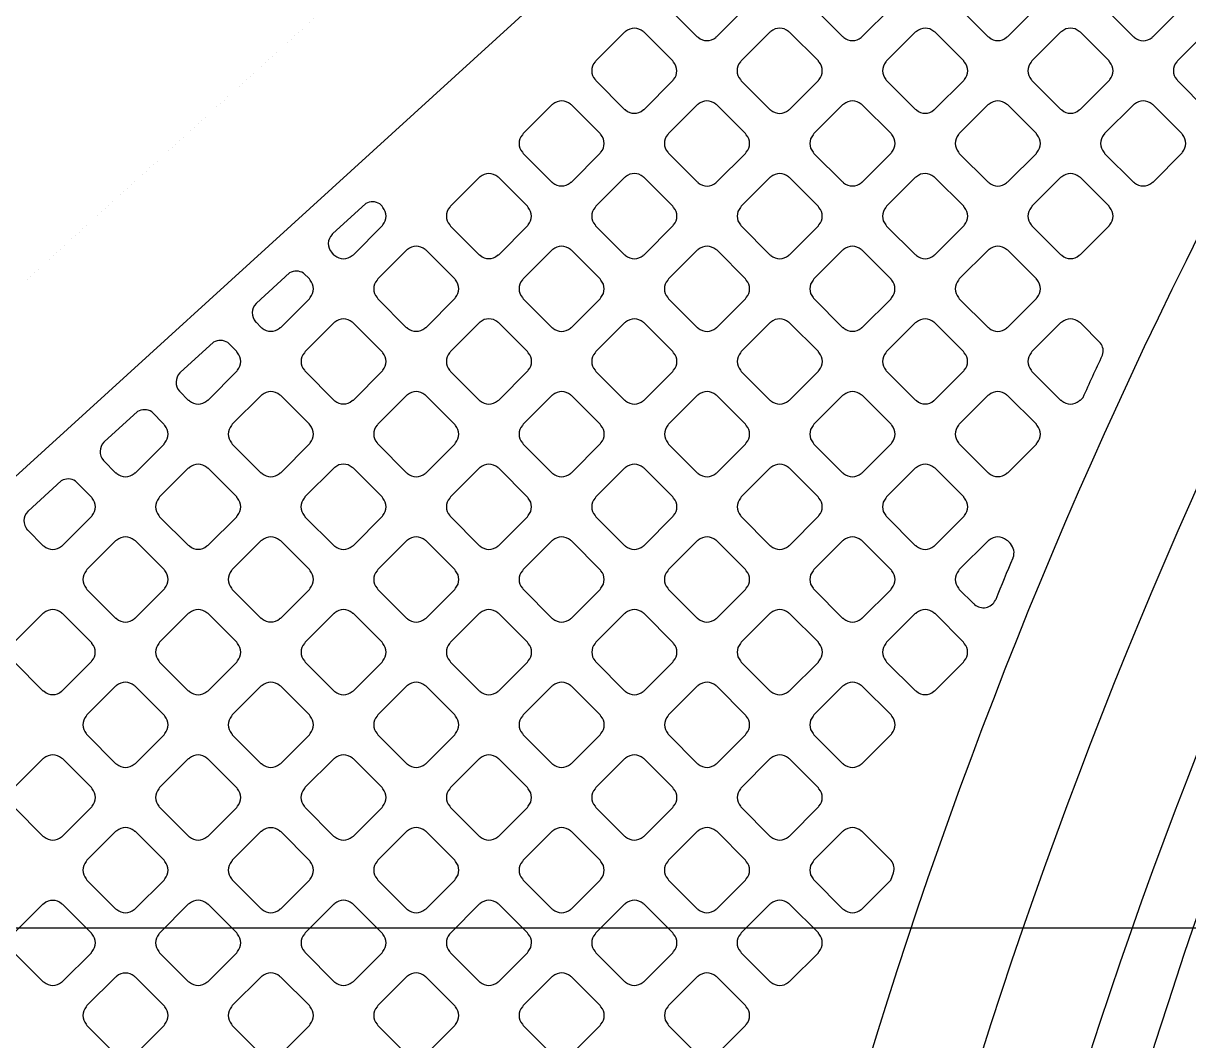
# Model space of a CAD drawing. Header units: millimetres. Extents: x 3440 to 3572, y 2 to 96.
# Drawn here: x 3490.232 to 3491.959, y 56.132 to 57.641 of the extents above; entities that cross this region are included whole.
import ezdxf

# ---------------------------------------------------------------- set-up
doc = ezdxf.new("R2010")
doc.units = ezdxf.units.MM
doc.header["$LTSCALE"] = 23.1
for name, color, linetype in [('gbr-dxf', 7, 'CONTINUOUS'), ('gbr-outline-dxf', 2, 'CONTINUOUS'), ('備註', 1, 'CONTINUOUS')]:
    doc.layers.add(name, color=color, linetype=linetype)

msp = doc.modelspace()

# ---------------------------------------------------------------- linework, layer by layer
at = {"layer": 'gbr-dxf', "linetype": 'Continuous'}
for points in [[(3495.7341, 60.9255), (3493.8938, 59.0852, 0.086252), (3492.3471, 56.8404, -0.006435), (3492.3465, 56.8391, 0.093188), (3491.7692, 54.5296), (3491.7692, 50.4741, 0.122728), (3491.7722, 50.465, -0.168265), (3491.7913, 50.41), (3491.7913, 50.1433, -0.009235), (3491.7912, 50.1403), (3491.7912, 49.8765), (3491.6134, 49.8765), (3491.6134, 50.4099), (3491.6135, 50.4099), (3491.6135, 50.41, -0.068537), (3491.6168, 50.434), (3491.6168, 54.5272, -0.026123), (3491.6168, 54.535, -0.09338), (3492.2086, 56.904, -0.00618), (3492.2092, 56.9052, -0.086219), (3493.785, 59.192), (3493.7859, 59.1928), (3495.6264, 61.0333)], [(3488.406, 53.0575), (3488.406, 53.2468, -0.022988), (3488.406, 53.249), (3488.406, 53.677, -0.03889), (3488.406, 53.6808), (3488.406, 54.1089, -0.022988), (3488.406, 54.1111), (3488.406, 54.539, -0.03889), (3488.406, 54.5429), (3488.406, 54.5635, -0.031973), (3488.406, 54.5667), (3488.406, 55.1847, -0.020901), (3488.4059, 55.1867, -0.11449), (3488.4364, 55.3172, -0.011623), (3488.4368, 55.318, -0.092507), (3488.5023, 55.4048), (3488.5026, 55.4051), (3489.2631, 56.0978), (3489.2634, 56.098), (3494.1762, 60.5723)], [(3494.7202, 60.2352), (3493.7319, 59.2469), (3493.7315, 59.2465, 0.198813), (3491.4285, 53.6891, -0.009943), (3491.4285, 53.6863), (3491.4285, 50.4611, -0.034985), (3491.4286, 50.4608, 0.107213), (3491.4306, 50.4526, -0.065073), (3491.4308, 50.452, -0.123869), (3491.4414, 50.41), (3491.4415, 50.41), (3491.4415, 49.8766), (3491.2637, 49.8766), (3491.2637, 50.1402, -0.009209), (3491.2636, 50.1432), (3491.2636, 50.4099, -0.135021), (3491.2761, 50.4554), (3491.2761, 53.6835, -0.009965), (3491.2761, 53.6863, -0.198905), (3493.6237, 59.3543), (3493.6241, 59.3546), (3494.6124, 60.3429)], [(3494.2543, 60.1648), (3493.8236, 59.734), (3493.8232, 59.7337), (3493.5341, 59.4445), (3493.4973, 59.4077), (3493.4973, 59.4077), (3493.4229, 59.3333), (3493.4229, 59.3333), (3493.4229, 59.3333, 0.198909), (3491.1489, 53.8438, -0.020503), (3491.1488, 53.8419), (3491.1488, 53.8144)]]:
    msp.add_lwpolyline(points, format="xyb", dxfattribs=at)
for points in [[(3491.187, 57.6652, -0.103884), (3491.188, 57.6634), (3491.2303, 57.6211, -0.107954), (3491.2322, 57.6201, 0.378952), (3491.2581, 57.62, -0.09601), (3491.2598, 57.621), (3491.3024, 57.6636, -0.096328), (3491.3034, 57.6653, 0.37947), (3491.3033, 57.6912, -0.100902), (3491.3023, 57.693), (3491.2599, 57.7354, -0.096627), (3491.2582, 57.7364, 0.379731), (3491.2323, 57.7364, -0.096625), (3491.2306, 57.7354), (3491.188, 57.6928, -0.096111), (3491.187, 57.6912, 0.379308)], [(3491.4025, 57.6912, 0.379201), (3491.4025, 57.6653, -0.095956), (3491.4035, 57.6636), (3491.4461, 57.621, -0.100151), (3491.4478, 57.62, 0.379451), (3491.4738, 57.62, -0.096259), (3491.4754, 57.621), (3491.5181, 57.6637, -0.096539), (3491.519, 57.6653, 0.379019), (3491.519, 57.6912, -0.092029), (3491.5181, 57.6928), (3491.4755, 57.7355, -0.103923), (3491.4737, 57.7365, 0.378939), (3491.4477, 57.7365, -0.096259), (3491.4461, 57.7355), (3491.4035, 57.6929, -0.096539)], [(3491.6181, 57.6653, -0.095506), (3491.6191, 57.6636), (3491.6616, 57.6211, -0.09904), (3491.6633, 57.6201, 0.379299), (3491.6893, 57.6201, -0.096608), (3491.6909, 57.6211), (3491.7334, 57.6636, -0.096332), (3491.7344, 57.6652, 0.3795), (3491.7344, 57.6912, -0.10824), (3491.7334, 57.6931), (3491.691, 57.7354, -0.104173), (3491.6892, 57.7364, 0.379249), (3491.6633, 57.7364, -0.096458), (3491.6616, 57.7354), (3491.6191, 57.6929, -0.09693), (3491.6181, 57.6912, 0.37938)], [(3491.8336, 57.6913, 0.379465), (3491.8336, 57.6653, -0.096625), (3491.8346, 57.6637), (3491.8774, 57.6209, -0.083651), (3491.8788, 57.62, 0.37981), (3491.9048, 57.62, -0.096458), (3491.9064, 57.621), (3491.9491, 57.6636, -0.096627), (3491.95, 57.6653, 0.379859), (3491.95, 57.6913, -0.092636), (3491.9491, 57.6928), (3491.9063, 57.7356, -0.088207), (3491.9048, 57.7365, 0.379297), (3491.8789, 57.7365, -0.096261), (3491.8773, 57.7356), (3491.8346, 57.6929, -0.096423)], [(3491.0793, 57.5575, -0.096259), (3491.0803, 57.5559), (3491.123, 57.5132, -0.083081), (3491.1244, 57.5123, 0.378731), (3491.1504, 57.5123, -0.09601), (3491.152, 57.5132), (3491.1946, 57.5558, -0.096328), (3491.1956, 57.5575, 0.37947), (3491.1955, 57.5834, -0.092636), (3491.1946, 57.585), (3491.1519, 57.6277, -0.088207), (3491.1504, 57.6286, 0.379731), (3491.1245, 57.6286, -0.096625), (3491.1228, 57.6276), (3491.0803, 57.5851, -0.096111), (3491.0793, 57.5835, 0.379451)], [(3491.2947, 57.5835, 0.379201), (3491.2947, 57.5575, -0.107999), (3491.2958, 57.5556), (3491.3383, 57.5131, -0.096111), (3491.3399, 57.5122, 0.379451), (3491.3659, 57.5122, -0.096259), (3491.3675, 57.5131), (3491.4102, 57.5558, -0.096539), (3491.4112, 57.5575, 0.379249), (3491.4112, 57.5834, -0.096458), (3491.4102, 57.5851), (3491.3675, 57.6278, -0.092623), (3491.3659, 57.6287, 0.3795), (3491.34, 57.6287, -0.096259), (3491.3383, 57.6278), (3491.2957, 57.5851, -0.096539)], [(3491.5103, 57.5575, -0.099864), (3491.5113, 57.5558), (3491.5538, 57.5133, -0.104246), (3491.5556, 57.5123, 0.37874), (3491.5815, 57.5123, -0.096031), (3491.5831, 57.5133), (3491.6257, 57.5559, -0.095895), (3491.6267, 57.5575, 0.378458), (3491.6267, 57.5834, -0.104141), (3491.6257, 57.5852), (3491.5832, 57.6277, -0.099933), (3491.5815, 57.6287, 0.379298), (3491.5555, 57.6286, -0.096458), (3491.5539, 57.6277), (3491.5113, 57.5851, -0.096627), (3491.5104, 57.5835, 0.379308)], [(3491.7258, 57.5575, -0.095487), (3491.7268, 57.5559), (3491.7694, 57.5133, -0.09904), (3491.7711, 57.5123, 0.379249), (3491.797, 57.5123, -0.096625), (3491.7987, 57.5133), (3491.8412, 57.5558, -0.096111), (3491.8422, 57.5574, 0.379859), (3491.8422, 57.5834, -0.108195), (3491.8411, 57.5853), (3491.7988, 57.6276, -0.104691), (3491.797, 57.6287, 0.379297), (3491.7711, 57.6287, -0.096261), (3491.7694, 57.6277), (3491.7268, 57.5851, -0.096712), (3491.7258, 57.5834, 0.378391)], [(3491.9414, 57.5575, -0.09601), (3491.9424, 57.5559), (3491.9863, 57.512, 0.442873), (3492.0155, 57.5173, -0.002269), (3492.0486, 57.5788, 0.218116), (3492.0463, 57.5957), (3492.0141, 57.6278, -0.088435), (3492.0126, 57.6287, 0.37947), (3491.9867, 57.6287, -0.096458), (3491.985, 57.6277), (3491.9424, 57.5851, -0.096423), (3491.9414, 57.5835, 0.379308)], [(3490.9715, 57.4756, 0.379201), (3490.9715, 57.4497, -0.099964), (3490.9725, 57.448), (3491.0151, 57.4054, -0.087638), (3491.0166, 57.4045, 0.379451), (3491.0425, 57.4045, -0.096117), (3491.0442, 57.4054), (3491.0869, 57.4481, -0.096206), (3491.0879, 57.4498, 0.379249), (3491.0878, 57.4757, -0.104293), (3491.0868, 57.4775), (3491.0445, 57.5199, -0.100824), (3491.0427, 57.5209, 0.3795), (3491.0168, 57.5209, -0.096614), (3491.0151, 57.5199), (3490.9725, 57.4773, -0.096539)], [(3491.187, 57.4498, -0.091954), (3491.188, 57.4482), (3491.2307, 57.4055, -0.096332), (3491.2323, 57.4045, 0.37981), (3491.2583, 57.4045, -0.096475), (3491.2599, 57.4055), (3491.3024, 57.448, -0.096627), (3491.3033, 57.4496, 0.379859), (3491.3033, 57.4756, -0.096815), (3491.3024, 57.4772), (3491.2597, 57.5199, -0.092959), (3491.2581, 57.5209, 0.379731), (3491.2321, 57.5209, -0.096625), (3491.2305, 57.5199), (3491.188, 57.4774, -0.096111), (3491.187, 57.4758, 0.379682)], [(3491.4025, 57.4497, -0.099864), (3491.4035, 57.448), (3491.4459, 57.4055, -0.104246), (3491.4477, 57.4045, 0.378892), (3491.4737, 57.4045, -0.095383), (3491.4753, 57.4054), (3491.518, 57.4482, -0.095585), (3491.519, 57.4498, 0.378964), (3491.519, 57.4757, -0.087715), (3491.5181, 57.4772), (3491.4754, 57.5199, -0.100294), (3491.4737, 57.5209, 0.37947), (3491.4478, 57.5208, -0.096458), (3491.4461, 57.5199), (3491.4035, 57.4773, -0.096627), (3491.4025, 57.4756, 0.379308)], [(3491.6181, 57.4757, 0.379465), (3491.6181, 57.4498, -0.10047), (3491.6191, 57.448), (3491.6616, 57.4056, -0.104264), (3491.6633, 57.4045, 0.37981), (3491.6893, 57.4045, -0.096625), (3491.691, 57.4055), (3491.7334, 57.448, -0.096857), (3491.7344, 57.4497, 0.379489), (3491.7344, 57.4756, -0.104256), (3491.7334, 57.4774), (3491.6909, 57.5199, -0.100073), (3491.6892, 57.5209, 0.378645), (3491.6633, 57.5209, -0.096355), (3491.6616, 57.5199), (3491.6191, 57.4774, -0.096423)], [(3491.8336, 57.4497, -0.099755), (3491.8346, 57.448), (3491.8772, 57.4054, -0.086961), (3491.8787, 57.4045, 0.378719), (3491.9046, 57.4045, -0.095883), (3491.9063, 57.4054), (3491.949, 57.4481, -0.096227), (3491.9499, 57.4498, 0.379605), (3491.9499, 57.4757, -0.104293), (3491.9489, 57.4775), (3491.9065, 57.5199, -0.100824), (3491.9048, 57.5209, 0.379731), (3491.8788, 57.5209, -0.096625), (3491.8772, 57.5199), (3491.8346, 57.4773, -0.096857), (3491.8336, 57.4757, 0.379409)], [(3490.8638, 57.342, -0.103884), (3490.8648, 57.3402), (3490.9073, 57.2977, -0.091737), (3490.9089, 57.2968, 0.378952), (3490.9348, 57.2968, -0.09601), (3490.9365, 57.2977), (3490.9791, 57.3403, -0.096227), (3490.98, 57.342, 0.37947), (3490.98, 57.3679, -0.100399), (3490.979, 57.3696), (3490.9366, 57.4121, -0.096627), (3490.9349, 57.4131, 0.379731), (3490.9089, 57.4131, -0.096625), (3490.9073, 57.4121), (3490.8648, 57.3696, -0.096111), (3490.8638, 57.368, 0.379308)], [(3491.0792, 57.342, -0.095506), (3491.0801, 57.3404), (3491.1228, 57.2977, -0.100054), (3491.1245, 57.2967, 0.379422), (3491.1505, 57.2967, -0.096458), (3491.1521, 57.2977), (3491.1947, 57.3403, -0.096627), (3491.1956, 57.3419, 0.379859), (3491.1956, 57.3679, -0.108361), (3491.1946, 57.3698), (3491.1522, 57.4121, -0.104691), (3491.1504, 57.4132, 0.379357), (3491.1245, 57.4132, -0.095968), (3491.1228, 57.4122), (3491.0802, 57.3696, -0.096328), (3491.0792, 57.3679, 0.378952)], [(3491.2948, 57.3419, -0.083163), (3491.2957, 57.3405), (3491.3385, 57.2977, -0.087645), (3491.34, 57.2967, 0.378731), (3491.3659, 57.2967, -0.09601), (3491.3676, 57.2977), (3491.4102, 57.3403, -0.096227), (3491.4111, 57.3419, 0.37947), (3491.4111, 57.3679, -0.08851), (3491.4102, 57.3694), (3491.3674, 57.4122, -0.083681), (3491.366, 57.4131, 0.379731), (3491.34, 57.4131, -0.096458), (3491.3384, 57.4121), (3491.2958, 57.3695, -0.096627), (3491.2948, 57.3679, 0.379451)], [(3491.5102, 57.342, -0.103884), (3491.5113, 57.3402), (3491.5537, 57.2978, -0.107954), (3491.5555, 57.2967, 0.378952), (3491.5815, 57.2967, -0.09601), (3491.5831, 57.2977), (3491.6257, 57.3403, -0.096328), (3491.6267, 57.3419, 0.37947), (3491.6267, 57.3679, -0.100902), (3491.6257, 57.3696), (3491.5831, 57.4122, -0.096857), (3491.5815, 57.4131, 0.379297), (3491.5555, 57.4132, -0.096217), (3491.5539, 57.4122), (3491.5112, 57.3695, -0.096423), (3491.5103, 57.3679, 0.379011)], [(3491.7259, 57.342, -0.099971), (3491.7269, 57.3403), (3491.7693, 57.2979, -0.104173), (3491.7711, 57.2968, 0.379351), (3491.797, 57.2968, -0.096749), (3491.7987, 57.2978), (3491.8411, 57.3403, -0.096227), (3491.8421, 57.3419, 0.378734), (3491.8421, 57.3679, -0.104211), (3491.8411, 57.3697), (3491.7987, 57.4121, -0.100215), (3491.797, 57.4131, 0.379298), (3491.771, 57.4131, -0.096625), (3491.7694, 57.4121), (3491.7269, 57.3696, -0.096111), (3491.7259, 57.3679, 0.379308)], [(3490.6888, 57.3008, -0.064939), (3490.6896, 57.2998), (3490.6917, 57.2976, -0.096128), (3490.6934, 57.2966, 0.379552), (3490.7193, 57.2967, -0.096625), (3490.721, 57.2976), (3490.7637, 57.3403, -0.096111), (3490.7646, 57.3419, 0.379588), (3490.7646, 57.3679, -0.096831), (3490.7637, 57.3696), (3490.7602, 57.373, 0.273896), (3490.7393, 57.3735), (3490.69, 57.3286, -0.046864), (3490.6895, 57.3279, 0.392807)], [(3490.756, 57.2342, -0.107999), (3490.7571, 57.2323), (3490.7994, 57.1899, -0.096111), (3490.8011, 57.189, 0.37981), (3490.827, 57.189, -0.096458), (3490.8287, 57.1899), (3490.8713, 57.2326, -0.096627), (3490.8723, 57.2342, 0.379859), (3490.8723, 57.2602, -0.096723), (3490.8713, 57.2619), (3490.8288, 57.3044, -0.092564), (3490.8272, 57.3054, 0.379731), (3490.8012, 57.3054, -0.096625), (3490.7996, 57.3044), (3490.757, 57.2618, -0.096111), (3490.756, 57.2601, 0.379682)], [(3490.9715, 57.2343, -0.103917), (3490.9726, 57.2325), (3491.0151, 57.1899, -0.092126), (3491.0167, 57.189, 0.37981), (3491.0427, 57.189, -0.096458), (3491.0443, 57.1899), (3491.0869, 57.2325, -0.096627), (3491.0878, 57.2341, 0.379859), (3491.0878, 57.2601, -0.100714), (3491.0868, 57.2618), (3491.0443, 57.3044, -0.09693), (3491.0426, 57.3054, 0.379731), (3491.0166, 57.3054, -0.096625), (3491.015, 57.3044), (3490.9725, 57.2619, -0.096111), (3490.9715, 57.2603, 0.379682)], [(3491.187, 57.2341, -0.096119), (3491.188, 57.2325), (3491.2305, 57.19, -0.100115), (3491.2322, 57.189, 0.379243), (3491.2582, 57.189, -0.095506), (3491.2598, 57.1899), (3491.3024, 57.2325, -0.096227), (3491.3034, 57.2342, 0.379605), (3491.3034, 57.2601, -0.108361), (3491.3023, 57.262), (3491.26, 57.3043, -0.10442), (3491.2582, 57.3054, 0.379731), (3491.2323, 57.3054, -0.096458), (3491.2306, 57.3044), (3491.188, 57.2618, -0.096627), (3491.187, 57.2601, 0.379682)], [(3491.4025, 57.2601, 0.378798), (3491.4025, 57.2342, -0.087622), (3491.4035, 57.2327), (3491.4462, 57.19, -0.092126), (3491.4478, 57.189, 0.379173), (3491.4737, 57.189, -0.095968), (3491.4754, 57.19), (3491.518, 57.2325, -0.096328), (3491.5189, 57.2342, 0.37947), (3491.5189, 57.2601, -0.084073), (3491.518, 57.2615), (3491.4753, 57.3043, -0.096627), (3491.4736, 57.3053, 0.379297), (3491.4477, 57.3053, -0.096261), (3491.4461, 57.3043), (3491.4035, 57.2618, -0.096301)], [(3491.618, 57.2601, 0.379201), (3491.6181, 57.2341, -0.103917), (3491.6191, 57.2324), (3491.6614, 57.1901, -0.108029), (3491.6632, 57.189, 0.379243), (3491.6892, 57.189, -0.096031), (3491.6908, 57.19), (3491.7334, 57.2326, -0.096328), (3491.7344, 57.2342, 0.378964), (3491.7344, 57.2602, -0.099971), (3491.7334, 57.2619), (3491.6909, 57.3044, -0.096527), (3491.6892, 57.3054, 0.379112), (3491.6633, 57.3054, -0.096259), (3491.6617, 57.3044), (3491.619, 57.2617, -0.096539)], [(3490.5761, 57.1982, -0.04706), (3490.5767, 57.1975), (3490.5843, 57.1898, -0.083134), (3490.5857, 57.189, 0.379904), (3490.6116, 57.189, -0.096625), (3490.6133, 57.1899), (3490.6558, 57.2325, -0.096111), (3490.6568, 57.2341, 0.379859), (3490.6568, 57.2601, -0.09253), (3490.6559, 57.2617), (3490.6472, 57.2703, 0.271677), (3490.6264, 57.2707), (3490.5772, 57.2259, -0.046043), (3490.5767, 57.2252, 0.391669)], [(3490.6483, 57.1265, -0.096265), (3490.6493, 57.1249), (3490.692, 57.0821, -0.083168), (3490.6934, 57.0812, 0.379201), (3490.7193, 57.0813, -0.096625), (3490.721, 57.0822), (3490.7635, 57.1248, -0.096111), (3490.7645, 57.1264, 0.3795), (3490.7645, 57.1524, -0.092029), (3490.7636, 57.1539), (3490.7208, 57.1967, -0.087865), (3490.7194, 57.1976, 0.379249), (3490.6934, 57.1976, -0.096625), (3490.6918, 57.1966), (3490.6493, 57.1541, -0.096111), (3490.6483, 57.1524, 0.379451)], [(3490.8637, 57.1265, -0.108153), (3490.8648, 57.1246), (3490.9072, 57.0821, -0.096111), (3490.9089, 57.0811, 0.379308), (3490.9348, 57.0811, -0.09601), (3490.9365, 57.0821), (3490.9792, 57.1248, -0.096328), (3490.9802, 57.1264, 0.37924), (3490.9802, 57.1524, -0.096614), (3490.9792, 57.154), (3490.9365, 57.1968, -0.092413), (3490.9349, 57.1977, 0.379249), (3490.9089, 57.1977, -0.096458), (3490.9073, 57.1967), (3490.8647, 57.1541, -0.096627), (3490.8637, 57.1524, 0.379682)], [(3491.0793, 57.1265, -0.103926), (3491.0804, 57.1247), (3491.1229, 57.0822, -0.092072), (3491.1245, 57.0812, 0.379243), (3491.1504, 57.0812, -0.095383), (3491.152, 57.0821), (3491.1946, 57.1247, -0.095916), (3491.1956, 57.1264, 0.379605), (3491.1956, 57.1523, -0.100399), (3491.1946, 57.1541), (3491.1521, 57.1966, -0.096857), (3491.1504, 57.1976, 0.379731), (3491.1245, 57.1976, -0.096458), (3491.1228, 57.1966), (3491.0803, 57.1541, -0.096627), (3491.0793, 57.1524, 0.379682)], [(3491.2948, 57.1265, -0.099643), (3491.2958, 57.1247), (3491.3385, 57.082, -0.087864), (3491.3399, 57.0811, 0.379422), (3491.3659, 57.0811, -0.095956), (3491.3675, 57.0821), (3491.4102, 57.1248, -0.096111), (3491.4112, 57.1264, 0.379859), (3491.4112, 57.1524, -0.104293), (3491.4102, 57.1542), (3491.3677, 57.1966, -0.100824), (3491.366, 57.1976, 0.379357), (3491.34, 57.1977, -0.096117), (3491.3384, 57.1967), (3491.2957, 57.154, -0.096227), (3491.2948, 57.1524, 0.378952)], [(3491.5103, 57.1265, -0.092061), (3491.5113, 57.1249), (3491.5539, 57.0823, -0.096227), (3491.5556, 57.0813, 0.378892), (3491.5815, 57.0813, -0.095883), (3491.5831, 57.0823), (3491.6256, 57.1248, -0.096227), (3491.6266, 57.1264, 0.378964), (3491.6266, 57.1523, -0.095968), (3491.6256, 57.154), (3491.583, 57.1966, -0.092624), (3491.5814, 57.1975, 0.37947), (3491.5555, 57.1975, -0.096625), (3491.5538, 57.1966), (3491.5113, 57.1541, -0.096111), (3491.5104, 57.1524, 0.379308)], [(3491.7257, 57.1524, 0.379465), (3491.7257, 57.1264, -0.099964), (3491.7267, 57.1247), (3491.7692, 57.0822, -0.104264), (3491.771, 57.0812, 0.37981), (3491.797, 57.0812, -0.096625), (3491.7986, 57.0822), (3491.8026, 57.0861, -0.002244), (3491.8315, 57.1488, 0.237575), (3491.8286, 57.1667), (3491.7987, 57.1966, -0.10077), (3491.7969, 57.1976, 0.378945), (3491.771, 57.1977, -0.096217), (3491.7694, 57.1967), (3491.7267, 57.154, -0.096328)], [(3490.4632, 57.0954, -0.04639), (3490.4638, 57.0947), (3490.4762, 57.0822, -0.099951), (3490.4779, 57.0812, 0.379595), (3490.5039, 57.0812, -0.096458), (3490.5055, 57.0822), (3490.5481, 57.1248, -0.096857), (3490.5491, 57.1264, 0.379728), (3490.5491, 57.1524, -0.108477), (3490.548, 57.1542), (3490.535, 57.1673, 0.280345), (3490.5137, 57.168), (3490.4644, 57.1232, -0.046885), (3490.4639, 57.1225, 0.392839)], [(3490.5405, 57.0186, -0.096625), (3490.5414, 57.017), (3490.5839, 56.9745, -0.10046), (3490.5856, 56.9735, 0.37981), (3490.6116, 56.9735, -0.096625), (3490.6132, 56.9745), (3490.6558, 57.0171, -0.096111), (3490.6568, 57.0187, 0.379859), (3490.6568, 57.0447, -0.108195), (3490.6557, 57.0465), (3490.6135, 57.0888, -0.10442), (3490.6117, 57.0898, 0.379731), (3490.5857, 57.0898, -0.096458), (3490.5841, 57.0889), (3490.5414, 57.0462, -0.096627), (3490.5405, 57.0446, 0.379682)], [(3490.756, 57.0188, -0.095956), (3490.757, 57.0171), (3490.7998, 56.9743, -0.083134), (3490.8012, 56.9734, 0.37981), (3490.8272, 56.9734, -0.096625), (3490.8288, 56.9744), (3490.8713, 57.017, -0.096111), (3490.8723, 57.0186, 0.379859), (3490.8723, 57.0446, -0.09253), (3490.8714, 57.0461), (3490.8286, 57.0889, -0.088207), (3490.8271, 57.0899, 0.379731), (3490.8011, 57.0899, -0.096625), (3490.7995, 57.0889), (3490.757, 57.0464, -0.096111), (3490.756, 57.0447, 0.379682)], [(3490.9715, 57.0187, -0.108042), (3490.9726, 57.0168), (3491.015, 56.9744, -0.096332), (3491.0166, 56.9734, 0.379308), (3491.0426, 56.9734, -0.095862), (3491.0442, 56.9743), (3491.0869, 57.0171, -0.095916), (3491.0879, 57.0187, 0.37924), (3491.0879, 57.0446, -0.096614), (3491.0869, 57.0463), (3491.0443, 57.0889, -0.092413), (3491.0427, 57.0899, 0.379249), (3491.0168, 57.0899, -0.096458), (3491.0151, 57.0889), (3490.9725, 57.0463, -0.096627), (3490.9715, 57.0446, 0.379682)], [(3491.1871, 57.0447, 0.379465), (3491.1871, 57.0187, -0.104392), (3491.1881, 57.0169), (3491.2307, 56.9744, -0.092072), (3491.2322, 56.9734, 0.379308), (3491.2582, 56.9734, -0.096117), (3491.2598, 56.9744), (3491.3024, 57.017, -0.096227), (3491.3034, 57.0186, 0.379), (3491.3034, 57.0445, -0.100076), (3491.3024, 57.0463), (3491.2598, 57.0889, -0.096527), (3491.2582, 57.0898, 0.378945), (3491.2322, 57.0898, -0.096355), (3491.2306, 57.0889), (3491.1881, 57.0463, -0.096423)], [(3491.4025, 57.0186, -0.091954), (3491.4035, 57.017), (3491.446, 56.9744, -0.096111), (3491.4477, 56.9735, 0.379243), (3491.4736, 56.9734, -0.095487), (3491.4753, 56.9744), (3491.518, 57.0171, -0.095916), (3491.519, 57.0188, 0.379605), (3491.519, 57.0447, -0.096458), (3491.518, 57.0464), (3491.4756, 57.0888, -0.108174), (3491.4737, 57.0898, 0.379731), (3491.4478, 57.0898, -0.096625), (3491.4461, 57.0888), (3491.4035, 57.0462, -0.096111), (3491.4025, 57.0446, 0.379682)], [(3491.618, 57.0188, -0.092061), (3491.619, 57.0172), (3491.6617, 56.9745, -0.095895), (3491.6634, 56.9735, 0.379422), (3491.6893, 56.9735, -0.096625), (3491.691, 56.9745), (3491.7334, 57.0169, -0.096111), (3491.7344, 57.0186, 0.379357), (3491.7344, 57.0445, -0.096507), (3491.7334, 57.0462), (3491.6907, 57.0889, -0.092456), (3491.6891, 57.0898, 0.378945), (3491.6632, 57.0898, -0.096217), (3491.6616, 57.0889), (3491.619, 57.0463, -0.095916), (3491.6181, 57.0447, 0.379011)], [(3490.3505, 56.9927, -0.053445), (3490.3511, 56.9919), (3490.3685, 56.9745, -0.103821), (3490.3702, 56.9735, 0.379518), (3490.3962, 56.9735, -0.096723), (3490.3978, 56.9745), (3490.4403, 57.0169, -0.096111), (3490.4413, 57.0186, 0.379523), (3490.4413, 57.0445, -0.103999), (3490.4402, 57.0463), (3490.422, 57.0646, 0.277999), (3490.4008, 57.0652), (3490.3516, 57.0204, -0.046435), (3490.3511, 57.0197, 0.391158)], [(3490.4327, 56.9109, -0.099971), (3490.4337, 56.9092), (3490.4762, 56.8668, -0.103923), (3490.478, 56.8658, 0.379201), (3490.5039, 56.8658, -0.096625), (3490.5055, 56.8668), (3490.548, 56.9092, -0.096111), (3490.549, 56.9109, 0.379357), (3490.549, 56.9368, -0.104256), (3490.548, 56.9386), (3490.5056, 56.981, -0.100442), (3490.5038, 56.982, 0.37947), (3490.4779, 56.982, -0.096625), (3490.4762, 56.981), (3490.4337, 56.9385, -0.096111), (3490.4328, 56.9369, 0.379451)], [(3490.6482, 56.911, -0.099964), (3490.6492, 56.9092), (3490.6919, 56.8665, -0.087638), (3490.6934, 56.8656, 0.37981), (3490.7193, 56.8656, -0.096625), (3490.721, 56.8666), (3490.7637, 56.9093, -0.096111), (3490.7646, 56.9109, 0.379859), (3490.7646, 56.9369, -0.104293), (3490.7636, 56.9387), (3490.7211, 56.9812, -0.100824), (3490.7194, 56.9822, 0.379731), (3490.6934, 56.9822, -0.096625), (3490.6918, 56.9812), (3490.6492, 56.9386, -0.096111), (3490.6482, 56.9369, 0.379682)], [(3490.8638, 56.911, -0.096117), (3490.8648, 56.9093), (3490.9076, 56.8665, -0.083), (3490.909, 56.8657, 0.378719), (3490.9349, 56.8657, -0.096031), (3490.9365, 56.8666), (3490.9791, 56.9092, -0.096036), (3490.9801, 56.9109, 0.378889), (3490.9801, 56.9368, -0.092029), (3490.9791, 56.9384), (3490.9364, 56.9811, -0.087638), (3490.9349, 56.982, 0.379778), (3490.9089, 56.982, -0.096458), (3490.9073, 56.9811), (3490.8648, 56.9386, -0.096627), (3490.8638, 56.9369, 0.379451)], [(3491.0793, 56.9369, 0.379465), (3491.0793, 56.9109, -0.108153), (3491.0803, 56.909), (3491.1228, 56.8666, -0.096111), (3491.1244, 56.8656, 0.37981), (3491.1504, 56.8656, -0.096458), (3491.152, 56.8666), (3491.1947, 56.9093, -0.096423), (3491.1957, 56.9109, 0.379859), (3491.1957, 56.9369, -0.096458), (3491.1947, 56.9385), (3491.152, 56.9812, -0.092289), (3491.1505, 56.9821, 0.379297), (3491.1245, 56.9821, -0.096261), (3491.1229, 56.9812), (3491.0802, 56.9385, -0.096423)], [(3491.2948, 56.9368, 0.37889), (3491.2948, 56.9109, -0.09185), (3491.2957, 56.9093), (3491.3384, 56.8667, -0.095824), (3491.34, 56.8657, 0.378719), (3491.3659, 56.8657, -0.096031), (3491.3676, 56.8667), (3491.4101, 56.9093, -0.095916), (3491.4111, 56.9109, 0.379605), (3491.4111, 56.9369, -0.096458), (3491.4101, 56.9385), (3491.3675, 56.9811, -0.092623), (3491.366, 56.9821, 0.3795), (3491.34, 56.9821, -0.096259), (3491.3384, 56.9811), (3491.2957, 56.9385, -0.095895)], [(3491.5102, 56.9369, 0.379465), (3491.5102, 56.9109, -0.095956), (3491.5112, 56.9093), (3491.5538, 56.8667, -0.099727), (3491.5555, 56.8657, 0.378952), (3491.5815, 56.8657, -0.09601), (3491.5831, 56.8666), (3491.6257, 56.9093, -0.096328), (3491.6267, 56.9109, 0.379), (3491.6267, 56.9368, -0.108121), (3491.6257, 56.9387), (3491.5832, 56.9811, -0.104677), (3491.5814, 56.9821, 0.378945), (3491.5555, 56.9821, -0.096217), (3491.5539, 56.9812), (3491.5112, 56.9385, -0.096328)], [(3490.2376, 56.8899, -0.053451), (3490.2382, 56.8891), (3490.2606, 56.8667, -0.103923), (3490.2624, 56.8656, 0.378952), (3490.2883, 56.8656, -0.09601), (3490.29, 56.8666), (3490.3327, 56.9093, -0.096328), (3490.3337, 56.911, 0.37947), (3490.3336, 56.9369, -0.088442), (3490.3327, 56.9384), (3490.3092, 56.9619, 0.278531), (3490.288, 56.9625), (3490.2388, 56.9176, -0.047213), (3490.2382, 56.9169, 0.391207)], [(3490.3249, 56.829, 0.37889), (3490.3249, 56.8031, -0.099971), (3490.3259, 56.8014), (3490.3683, 56.759, -0.103923), (3490.3701, 56.7579, 0.379201), (3490.396, 56.758, -0.096625), (3490.3977, 56.7589), (3490.4404, 56.8016, -0.096111), (3490.4413, 56.8033, 0.379859), (3490.4413, 56.8292, -0.08851), (3490.4404, 56.8307), (3490.3979, 56.8733, -0.100519), (3490.3961, 56.8743, 0.3795), (3490.3702, 56.8743, -0.096259), (3490.3685, 56.8733), (3490.3259, 56.8307, -0.095895)], [(3490.5404, 56.8032, -0.100082), (3490.5414, 56.8015), (3490.584, 56.759, -0.103923), (3490.5858, 56.758, 0.379201), (3490.6117, 56.758, -0.096625), (3490.6134, 56.759), (3490.6558, 56.8014, -0.096111), (3490.6568, 56.8031, 0.379357), (3490.6568, 56.829, -0.104256), (3490.6558, 56.8308), (3490.6133, 56.8733, -0.10077), (3490.6115, 56.8743, 0.37947), (3490.5856, 56.8743, -0.096458), (3490.5839, 56.8733), (3490.5414, 56.8309, -0.096627), (3490.5405, 56.8292, 0.379451)], [(3490.756, 56.8031, -0.100082), (3490.757, 56.8014), (3490.7997, 56.7587, -0.087645), (3490.8012, 56.7578, 0.378731), (3490.8271, 56.7578, -0.095866), (3490.8287, 56.7588), (3490.8714, 56.8015, -0.095916), (3490.8724, 56.8032, 0.37947), (3490.8724, 56.8291, -0.104765), (3490.8714, 56.8309), (3490.8289, 56.8733, -0.100519), (3490.8272, 56.8743, 0.379731), (3490.8012, 56.8743, -0.096458), (3490.7996, 56.8734), (3490.757, 56.8308, -0.096627), (3490.756, 56.8291, 0.379451)], [(3490.9715, 56.8291, 0.378798), (3490.9716, 56.8032, -0.096367), (3490.9725, 56.8016), (3491.0153, 56.7588, -0.083134), (3491.0167, 56.7579, 0.379639), (3491.0427, 56.7579, -0.096625), (3491.0443, 56.7589), (3491.0869, 56.8014, -0.096111), (3491.0878, 56.8031, 0.3795), (3491.0879, 56.829, -0.092029), (3491.0869, 56.8306), (3491.0441, 56.8734, -0.087645), (3491.0426, 56.8743, 0.378645), (3491.0167, 56.8743, -0.096355), (3491.0151, 56.8733), (3490.9725, 56.8308, -0.096195)], [(3491.187, 56.8031, -0.103999), (3491.188, 56.8013), (3491.2304, 56.759, -0.107439), (3491.2322, 56.7579, 0.378719), (3491.2581, 56.7579, -0.09601), (3491.2598, 56.7589), (3491.3024, 56.8015, -0.095997), (3491.3034, 56.8032, 0.378889), (3491.3034, 56.8291, -0.100514), (3491.3024, 56.8308), (3491.2599, 56.8733, -0.096212), (3491.2582, 56.8743, 0.379778), (3491.2323, 56.8743, -0.096458), (3491.2306, 56.8733), (3491.188, 56.8307, -0.096627), (3491.187, 56.8291, 0.379451)], [(3491.4025, 56.8291, 0.378798), (3491.4025, 56.8032, -0.096367), (3491.4035, 56.8016), (3491.4461, 56.759, -0.100054), (3491.4478, 56.758, 0.379639), (3491.4738, 56.758, -0.096625), (3491.4754, 56.7589), (3491.518, 56.8015, -0.096111), (3491.5189, 56.8031, 0.379357), (3491.519, 56.8291, -0.092315), (3491.518, 56.8306), (3491.4754, 56.8733, -0.104677), (3491.4736, 56.8743, 0.378945), (3491.4477, 56.8743, -0.096355), (3491.446, 56.8733), (3491.4035, 56.8308, -0.096195)], [(3491.618, 56.8291, 0.379299), (3491.6181, 56.8031, -0.095956), (3491.619, 56.8015), (3491.6402, 56.7803, -0.057526), (3491.6418, 56.7792, 0.497265), (3491.6727, 56.7854, -0.054), (3491.6736, 56.787, -0.002157), (3491.6988, 56.8482, -0.043562), (3491.699, 56.8486, 0.284799), (3491.6949, 56.8693, -0.068105), (3491.6945, 56.8698), (3491.6911, 56.8733, -0.104803), (3491.6892, 56.8743, 0.378781), (3491.6633, 56.8744, -0.095883), (3491.6617, 56.8734), (3491.619, 56.8307, -0.095796)], [(3490.2172, 56.6954, -0.087254), (3490.2181, 56.6939), (3490.2608, 56.6512, -0.091578), (3490.2624, 56.6503, 0.379201), (3490.2884, 56.6503, -0.096625), (3490.29, 56.6513), (3490.3325, 56.6938, -0.096111), (3490.3335, 56.6954, 0.379357), (3490.3335, 56.7214, -0.083622), (3490.3327, 56.7228), (3490.2899, 56.7655, -0.096423), (3490.2883, 56.7665, 0.37947), (3490.2623, 56.7665, -0.096625), (3490.2607, 56.7655), (3490.2182, 56.723, -0.096111), (3490.2172, 56.7214, 0.379451)], [(3490.4326, 56.6954, -0.103917), (3490.4337, 56.6936), (3490.4761, 56.6512, -0.107817), (3490.4779, 56.6502, 0.37981), (3490.5039, 56.6502, -0.096625), (3490.5055, 56.6511), (3490.5481, 56.6937, -0.096111), (3490.5491, 56.6954, 0.379859), (3490.5491, 56.7213, -0.100399), (3490.5481, 56.7231), (3490.5055, 56.7656, -0.096627), (3490.5038, 56.7666, 0.379731), (3490.4779, 56.7666, -0.096625), (3490.4762, 56.7656), (3490.4336, 56.723, -0.096111), (3490.4326, 56.7214, 0.379682)], [(3490.6483, 56.6954, -0.104392), (3490.6493, 56.6936), (3490.6919, 56.6511, -0.092233), (3490.6934, 56.6502, 0.379243), (3490.7194, 56.6501, -0.095378), (3490.721, 56.6511), (3490.7636, 56.6937, -0.095935), (3490.7646, 56.6953, 0.379605), (3490.7646, 56.7213, -0.100902), (3490.7636, 56.723), (3490.721, 56.7655, -0.096857), (3490.7194, 56.7665, 0.379731), (3490.6934, 56.7665, -0.096458), (3490.6918, 56.7655), (3490.6493, 56.7231, -0.096627), (3490.6483, 56.7214, 0.379682)], [(3490.8637, 56.7213, 0.379465), (3490.8638, 56.6954, -0.099964), (3490.8648, 56.6937), (3490.9074, 56.651, -0.087638), (3490.9089, 56.6501, 0.37981), (3490.9349, 56.6501, -0.096625), (3490.9365, 56.6511), (3490.9792, 56.6937, -0.096111), (3490.9802, 56.6954, 0.379859), (3490.9802, 56.7214, -0.104293), (3490.9791, 56.7232), (3490.9367, 56.7656, -0.100824), (3490.935, 56.7666, 0.379297), (3490.909, 56.7666, -0.096355), (3490.9074, 56.7656), (3490.8647, 56.723, -0.096842)], [(3491.0793, 56.6955, -0.09601), (3491.0803, 56.6938), (3491.1231, 56.6511, -0.083291), (3491.1245, 56.6502, 0.378952), (3491.1504, 56.6502, -0.095862), (3491.152, 56.6511), (3491.1946, 56.6937, -0.096328), (3491.1956, 56.6954, 0.37947), (3491.1956, 56.7213, -0.09253), (3491.1946, 56.7229), (3491.1519, 56.7656, -0.088207), (3491.1504, 56.7665, 0.379731), (3491.1245, 56.7665, -0.096625), (3491.1228, 56.7655), (3491.0803, 56.723, -0.096111), (3491.0793, 56.7214, 0.379308)], [(3491.2948, 56.7214, 0.379465), (3491.2948, 56.6954, -0.107999), (3491.2958, 56.6935), (3491.3383, 56.6511, -0.096332), (3491.3399, 56.6501, 0.37981), (3491.3659, 56.6501, -0.096625), (3491.3675, 56.6511), (3491.4102, 56.6937, -0.096111), (3491.4112, 56.6954, 0.379859), (3491.4112, 56.7214, -0.096458), (3491.4102, 56.723), (3491.3675, 56.7657, -0.092289), (3491.366, 56.7666, 0.379297), (3491.34, 56.7666, -0.096261), (3491.3384, 56.7657), (3491.2957, 56.723, -0.096328)], [(3491.5104, 56.6954, -0.099964), (3491.5114, 56.6937), (3491.5537, 56.6513, -0.104264), (3491.5555, 56.6503, 0.379243), (3491.5815, 56.6503, -0.095383), (3491.5831, 56.6512), (3491.6256, 56.6937, -0.095916), (3491.6266, 56.6954, 0.379605), (3491.6266, 56.7213, -0.104293), (3491.6255, 56.7231), (3491.5832, 56.7655, -0.100824), (3491.5814, 56.7665, 0.379731), (3491.5555, 56.7665, -0.096625), (3491.5538, 56.7655), (3491.5113, 56.723, -0.096111), (3491.5104, 56.7214, 0.379682)], [(3490.3249, 56.5877, -0.087748), (3490.3258, 56.5862), (3490.3686, 56.5434, -0.091737), (3490.3702, 56.5424, 0.37981), (3490.3962, 56.5424, -0.096458), (3490.3978, 56.5434), (3490.4404, 56.586, -0.096627), (3490.4413, 56.5876, 0.379859), (3490.4413, 56.6136, -0.084073), (3490.4405, 56.615), (3490.3976, 56.6578, -0.096627), (3490.396, 56.6588, 0.379731), (3490.37, 56.6588, -0.096625), (3490.3684, 56.6578), (3490.3259, 56.6153, -0.096111), (3490.3249, 56.6137, 0.379682)], [(3490.5405, 56.5876, -0.104392), (3490.5415, 56.5858), (3490.5838, 56.5435, -0.107961), (3490.5857, 56.5424, 0.379308), (3490.6116, 56.5424, -0.095866), (3490.6133, 56.5434), (3490.6559, 56.586, -0.095935), (3490.6569, 56.5876, 0.379), (3490.6569, 56.6135, -0.100076), (3490.6559, 56.6153), (3490.6133, 56.6578, -0.096527), (3490.6117, 56.6588, 0.37947), (3490.5857, 56.6588, -0.096458), (3490.584, 56.6578), (3490.5414, 56.6152, -0.096627), (3490.5405, 56.6136, 0.379682)], [(3490.756, 56.6136, 0.379422), (3490.7561, 56.5877, -0.104392), (3490.7571, 56.5859), (3490.7996, 56.5433, -0.092233), (3490.8012, 56.5424, 0.37981), (3490.8272, 56.5424, -0.096458), (3490.8288, 56.5434), (3490.8713, 56.5859, -0.096627), (3490.8723, 56.5876, 0.3795), (3490.8723, 56.6135, -0.100514), (3490.8713, 56.6152), (3490.8288, 56.6578, -0.096539), (3490.8271, 56.6588, 0.378699), (3490.8012, 56.6588, -0.096507), (3490.7996, 56.6578), (3490.757, 56.6153, -0.096423)], [(3490.9715, 56.5876, -0.099964), (3490.9725, 56.5859), (3491.0151, 56.5433, -0.087638), (3491.0166, 56.5424, 0.379243), (3491.0426, 56.5423, -0.095383), (3491.0442, 56.5433), (3491.0869, 56.586, -0.095916), (3491.0879, 56.5877, 0.379605), (3491.0879, 56.6136, -0.104293), (3491.0868, 56.6154), (3491.0445, 56.6578, -0.100824), (3491.0427, 56.6588, 0.379731), (3491.0168, 56.6588, -0.096625), (3491.0151, 56.6578), (3490.9725, 56.6152, -0.096111), (3490.9715, 56.6136, 0.379682)], [(3491.1871, 56.6137, 0.379465), (3491.1871, 56.5877, -0.095956), (3491.188, 56.5861), (3491.2308, 56.5433, -0.082912), (3491.2322, 56.5424, 0.37981), (3491.2582, 56.5424, -0.096458), (3491.2598, 56.5434), (3491.3024, 56.5859, -0.096627), (3491.3034, 56.5876, 0.379859), (3491.3034, 56.6135, -0.092636), (3491.3024, 56.6151), (3491.2596, 56.6579, -0.088207), (3491.2582, 56.6588, 0.379297), (3491.2322, 56.6588, -0.096261), (3491.2306, 56.6578), (3491.188, 56.6153, -0.096328)], [(3491.4025, 56.5876, -0.099964), (3491.4035, 56.5858), (3491.4459, 56.5435, -0.10399), (3491.4477, 56.5424, 0.379092), (3491.4736, 56.5424, -0.095506), (3491.4753, 56.5434), (3491.518, 56.5861, -0.096206), (3491.519, 56.5878, 0.378841), (3491.519, 56.6137, -0.087947), (3491.518, 56.6152), (3491.4754, 56.6578, -0.100601), (3491.4737, 56.6588, 0.379778), (3491.4478, 56.6588, -0.096625), (3491.4461, 56.6578), (3491.4035, 56.6152, -0.096111), (3491.4025, 56.6135, 0.379682)], [(3490.2171, 56.4799, -0.092348), (3490.218, 56.4783), (3490.2607, 56.4356, -0.096111), (3490.2624, 56.4346, 0.37981), (3490.2884, 56.4346, -0.096458), (3490.29, 56.4356), (3490.3327, 56.4783, -0.096627), (3490.3336, 56.4799, 0.379859), (3490.3336, 56.5059, -0.096723), (3490.3327, 56.5075), (3490.2902, 56.55, -0.108174), (3490.2883, 56.5511, 0.379731), (3490.2623, 56.5511, -0.096475), (3490.2607, 56.5501), (3490.2181, 56.5075, -0.096627), (3490.2171, 56.5058, 0.379682)], [(3490.4327, 56.4799, -0.092162), (3490.4337, 56.4783), (3490.4764, 56.4357, -0.095796), (3490.478, 56.4347, 0.378719), (3490.5039, 56.4347, -0.095378), (3490.5056, 56.4356), (3490.5481, 56.4782, -0.095602), (3490.549, 56.4798, 0.378964), (3490.5491, 56.5057, -0.095968), (3490.5481, 56.5074), (3490.5054, 56.55, -0.092456), (3490.5038, 56.551, 0.37947), (3490.4779, 56.551, -0.096458), (3490.4762, 56.55), (3490.4337, 56.5075, -0.096627), (3490.4328, 56.5059, 0.379451)], [(3490.6482, 56.5058, 0.379465), (3490.6482, 56.4799, -0.107999), (3490.6493, 56.478), (3490.6917, 56.4356, -0.096332), (3490.6934, 56.4346, 0.37981), (3490.7193, 56.4346, -0.096625), (3490.721, 56.4356), (3490.7637, 56.4782, -0.096111), (3490.7646, 56.4799, 0.379859), (3490.7646, 56.5058, -0.096458), (3490.7637, 56.5075), (3490.721, 56.5501, -0.092289), (3490.7195, 56.5511, 0.379297), (3490.6935, 56.5511, -0.096355), (3490.6919, 56.5501), (3490.6492, 56.5075, -0.096842)], [(3490.8638, 56.4799, -0.104392), (3490.8649, 56.4781), (3490.9074, 56.4356, -0.092072), (3490.9089, 56.4347, 0.379243), (3490.9349, 56.4346, -0.095383), (3490.9365, 56.4356), (3490.9791, 56.4782, -0.095916), (3490.9801, 56.4798, 0.379605), (3490.9801, 56.5058, -0.100399), (3490.9791, 56.5075), (3490.9366, 56.55, -0.096857), (3490.9349, 56.551, 0.379731), (3490.9089, 56.551, -0.096458), (3490.9073, 56.55), (3490.8648, 56.5075, -0.096627), (3490.8638, 56.5059, 0.379682)], [(3491.0792, 56.4799, -0.099864), (3491.0802, 56.4782), (3491.1229, 56.4355, -0.087864), (3491.1244, 56.4346, 0.379422), (3491.1504, 56.4346, -0.096458), (3491.152, 56.4356), (3491.1947, 56.4782, -0.096627), (3491.1957, 56.4799, 0.379357), (3491.1957, 56.5058, -0.104325), (3491.1947, 56.5076), (3491.1522, 56.5501, -0.10077), (3491.1504, 56.5511, 0.378945), (3491.1245, 56.5511, -0.096355), (3491.1229, 56.5501), (3491.0802, 56.5075, -0.096328), (3491.0792, 56.5058, 0.379011)], [(3491.2948, 56.5058, 0.37889), (3491.2948, 56.4799, -0.082876), (3491.2957, 56.4785), (3491.3385, 56.4356, -0.08752), (3491.34, 56.4347, 0.378719), (3491.3659, 56.4347, -0.096031), (3491.3675, 56.4357), (3491.4101, 56.4783, -0.095916), (3491.4111, 56.4799, 0.379605), (3491.4111, 56.5059, -0.08851), (3491.4102, 56.5073), (3491.3674, 56.5501, -0.083681), (3491.366, 56.551, 0.3795), (3491.34, 56.551, -0.096259), (3491.3384, 56.5501), (3491.2957, 56.5074, -0.095895)], [(3490.3249, 56.3721, -0.091476), (3490.3258, 56.3705), (3490.3685, 56.3278, -0.096227), (3490.3702, 56.3268, 0.378892), (3490.3961, 56.3268, -0.095506), (3490.3977, 56.3278), (3490.4405, 56.3705, -0.095585), (3490.4414, 56.3722, 0.378964), (3490.4414, 56.3981, -0.095968), (3490.4405, 56.3997), (3490.398, 56.4422, -0.108196), (3490.3961, 56.4433, 0.37947), (3490.3702, 56.4433, -0.096458), (3490.3685, 56.4423), (3490.3259, 56.3997, -0.096627), (3490.3249, 56.398, 0.379308)], [(3490.5405, 56.3981, 0.379422), (3490.5405, 56.3721, -0.091954), (3490.5415, 56.3706), (3490.5841, 56.3279, -0.096332), (3490.5858, 56.327, 0.37981), (3490.6117, 56.327, -0.096625), (3490.6134, 56.3279), (3490.6558, 56.3704, -0.096111), (3490.6568, 56.372, 0.379357), (3490.6568, 56.398, -0.096507), (3490.6558, 56.3996), (3490.6132, 56.4423, -0.092456), (3490.6116, 56.4432, 0.379), (3490.5857, 56.4432, -0.096614), (3490.584, 56.4423), (3490.5415, 56.3997, -0.096527)], [(3490.756, 56.3721, -0.107999), (3490.7571, 56.3702), (3490.7995, 56.3278, -0.096332), (3490.8011, 56.3268, 0.379243), (3490.8271, 56.3268, -0.095383), (3490.8287, 56.3278), (3490.8714, 56.3705, -0.095916), (3490.8724, 56.3721, 0.379605), (3490.8724, 56.3981, -0.096458), (3490.8714, 56.3998), (3490.8288, 56.4424, -0.092289), (3490.8272, 56.4433, 0.379731), (3490.8012, 56.4433, -0.096625), (3490.7996, 56.4423), (3490.757, 56.3997, -0.096111), (3490.756, 56.3981, 0.379682)], [(3490.9715, 56.3981, 0.379465), (3490.9716, 56.3722, -0.103917), (3490.9726, 56.3704), (3491.0152, 56.3278, -0.092072), (3491.0167, 56.3269, 0.37981), (3491.0427, 56.3269, -0.096625), (3491.0443, 56.3279), (3491.0869, 56.3704, -0.096111), (3491.0878, 56.372, 0.379859), (3491.0878, 56.398, -0.100399), (3491.0868, 56.3997), (3491.0443, 56.4423, -0.096627), (3491.0426, 56.4433, 0.379297), (3491.0167, 56.4433, -0.096355), (3491.0151, 56.4423), (3490.9725, 56.3998, -0.096842)], [(3491.187, 56.3721, -0.096117), (3491.188, 56.3704), (3491.2305, 56.3279, -0.099711), (3491.2322, 56.3269, 0.378719), (3491.2581, 56.3269, -0.095383), (3491.2598, 56.3279), (3491.3024, 56.3705, -0.095701), (3491.3034, 56.3722, 0.378889), (3491.3034, 56.3981, -0.10824), (3491.3023, 56.4), (3491.26, 56.4423, -0.10417), (3491.2582, 56.4433, 0.379778), (3491.2323, 56.4433, -0.096458), (3491.2306, 56.4423), (3491.188, 56.3997, -0.096627), (3491.187, 56.398, 0.379451)], [(3491.4025, 56.3981, 0.378793), (3491.4025, 56.3722, -0.087613), (3491.4034, 56.3707), (3491.4462, 56.3279, -0.091855), (3491.4478, 56.3269, 0.379288), (3491.4738, 56.3269, -0.09601), (3491.4754, 56.3279), (3491.5179, 56.3704), (3491.5216, 56.3811), (3491.5216, 56.3811, 0.248113), (3491.518, 56.3995), (3491.4752, 56.4423, -0.096627), (3491.4736, 56.4432, 0.379141), (3491.4477, 56.4433, -0.096031), (3491.446, 56.4423), (3491.4035, 56.3997, -0.095987)], [(3490.2172, 56.2644, -0.096117), (3490.2182, 56.2627), (3490.2608, 56.2201, -0.100073), (3490.2625, 56.2191, 0.378731), (3490.2884, 56.2191, -0.09601), (3490.29, 56.2201), (3490.3326, 56.2627, -0.096227), (3490.3336, 56.2643, 0.37947), (3490.3336, 56.2903, -0.09253), (3490.3326, 56.2919), (3490.2901, 56.3344, -0.10442), (3490.2883, 56.3354, 0.379731), (3490.2623, 56.3354, -0.096458), (3490.2607, 56.3345), (3490.2182, 56.292, -0.096627), (3490.2172, 56.2903, 0.379451)], [(3490.4327, 56.2643, -0.09601), (3490.4337, 56.2627), (3490.4762, 56.2201, -0.100073), (3490.4779, 56.2191, 0.379422), (3490.5039, 56.2191, -0.096625), (3490.5055, 56.2201), (3490.5481, 56.2627, -0.096111), (3490.5491, 56.2643, 0.379357), (3490.5491, 56.2903, -0.108121), (3490.5481, 56.2921), (3490.5057, 56.3345, -0.104677), (3490.5039, 56.3355, 0.378945), (3490.478, 56.3355, -0.096355), (3490.4763, 56.3346), (3490.4337, 56.2919, -0.096423), (3490.4327, 56.2903, 0.379011)], [(3490.6483, 56.2644, -0.09601), (3490.6493, 56.2628), (3490.692, 56.22, -0.083291), (3490.6934, 56.2191, 0.378892), (3490.7194, 56.2191, -0.09601), (3490.721, 56.2201), (3490.7636, 56.2627, -0.095997), (3490.7646, 56.2643, 0.378889), (3490.7646, 56.2903, -0.09221), (3490.7636, 56.2918), (3490.7209, 56.3346, -0.087639), (3490.7194, 56.3355, 0.379778), (3490.6934, 56.3355, -0.096625), (3490.6918, 56.3345), (3490.6493, 56.292, -0.096111), (3490.6483, 56.2904, 0.379308)], [(3490.8637, 56.2903, 0.378798), (3490.8637, 56.2644, -0.10808), (3490.8648, 56.2625), (3490.9073, 56.22, -0.096266), (3490.9089, 56.2191, 0.379639), (3490.9349, 56.2191, -0.096458), (3490.9365, 56.22), (3490.9792, 56.2627, -0.096627), (3490.9801, 56.2643, 0.3795), (3490.9802, 56.2903, -0.096614), (3490.9792, 56.292), (3490.9365, 56.3347, -0.091848), (3490.9349, 56.3356, 0.378645), (3490.909, 56.3356, -0.096355), (3490.9074, 56.3346), (3490.8647, 56.2919, -0.096195)], [(3491.0793, 56.2644, -0.103917), (3491.0804, 56.2626), (3491.1229, 56.2201, -0.092072), (3491.1244, 56.2192, 0.379243), (3491.1504, 56.2191, -0.095166), (3491.152, 56.2201), (3491.1946, 56.2627, -0.095628), (3491.1956, 56.2643, 0.379605), (3491.1956, 56.2903, -0.100399), (3491.1946, 56.292), (3491.1521, 56.3345, -0.096627), (3491.1504, 56.3355, 0.379731), (3491.1245, 56.3355, -0.096625), (3491.1228, 56.3345), (3491.0803, 56.292, -0.096111), (3491.0793, 56.2904, 0.379682)], [(3491.2947, 56.2903, 0.378798), (3491.2947, 56.2644, -0.100299), (3491.2957, 56.2627), (3491.3385, 56.22, -0.087639), (3491.3399, 56.2191, 0.379173), (3491.3659, 56.219, -0.095968), (3491.3675, 56.22), (3491.4102, 56.2627, -0.096328), (3491.4112, 56.2644, 0.37947), (3491.4112, 56.2903, -0.104765), (3491.4102, 56.2921), (3491.3677, 56.3346, -0.100824), (3491.366, 56.3356, 0.379297), (3491.34, 56.3356, -0.096217), (3491.3384, 56.3346), (3491.2957, 56.292, -0.096195)], [(3490.325, 56.1566, -0.096117), (3490.3259, 56.155), (3490.3685, 56.1124, -0.100073), (3490.3702, 56.1114, 0.378731), (3490.3961, 56.1114, -0.09601), (3490.3978, 56.1124), (3490.4404, 56.1549, -0.096328), (3490.4414, 56.1566, 0.379), (3490.4414, 56.1825, -0.092234), (3490.4404, 56.1841), (3490.3979, 56.2266, -0.104677), (3490.3961, 56.2277, 0.379), (3490.3701, 56.2277, -0.096117), (3490.3685, 56.2267), (3490.3259, 56.1842, -0.096328), (3490.325, 56.1825, 0.379063)], [(3490.5405, 56.1566, -0.095956), (3490.5414, 56.1549), (3490.584, 56.1124, -0.100151), (3490.5857, 56.1114, 0.379243), (3490.6116, 56.1114, -0.095487), (3490.6133, 56.1123), (3490.6559, 56.155, -0.095916), (3490.6568, 56.1566, 0.379605), (3490.6568, 56.1825, -0.108195), (3490.6558, 56.1844), (3490.6135, 56.2267, -0.104691), (3490.6117, 56.2278, 0.379731), (3490.5857, 56.2278, -0.096625), (3490.5841, 56.2268), (3490.5414, 56.1842, -0.096111), (3490.5405, 56.1825, 0.379682)], [(3490.756, 56.1567, -0.09601), (3490.757, 56.155), (3490.7998, 56.1122, -0.08335), (3490.8012, 56.1113, 0.378952), (3490.8271, 56.1113, -0.09601), (3490.8288, 56.1123), (3490.8714, 56.1549, -0.096328), (3490.8723, 56.1565, 0.37947), (3490.8723, 56.1825, -0.092636), (3490.8714, 56.1841), (3490.8286, 56.2268, -0.088207), (3490.8271, 56.2277, 0.379297), (3490.8012, 56.2278, -0.096261), (3490.7995, 56.2268), (3490.757, 56.1843, -0.095916), (3490.756, 56.1826, 0.379011)], [(3490.9715, 56.1825, 0.37889), (3490.9715, 56.1566, -0.107475), (3490.9726, 56.1547), (3491.015, 56.1123, -0.095824), (3491.0166, 56.1113, 0.378719), (3491.0425, 56.1113, -0.095378), (3491.0442, 56.1123), (3491.0869, 56.155, -0.095602), (3491.0879, 56.1566, 0.379605), (3491.0879, 56.1826, -0.096458), (3491.0869, 56.1842), (3491.0443, 56.2268, -0.092623), (3491.0427, 56.2278, 0.3795), (3491.0168, 56.2278, -0.096259), (3491.0151, 56.2268), (3490.9725, 56.1842, -0.095895)], [(3491.187, 56.1826, 0.379465), (3491.1871, 56.1567, -0.103917), (3491.1881, 56.1549), (3491.2307, 56.1123, -0.092072), (3491.2322, 56.1114, 0.37981), (3491.2582, 56.1114, -0.096625), (3491.2598, 56.1123), (3491.3024, 56.1549, -0.096111), (3491.3034, 56.1565, 0.379859), (3491.3034, 56.1825, -0.100399), (3491.3024, 56.1842), (3491.2598, 56.2268, -0.096627), (3491.2581, 56.2278, 0.379297), (3491.2322, 56.2278, -0.096261), (3491.2306, 56.2268), (3491.188, 56.1843, -0.096328)]]:
    msp.add_lwpolyline(points, format="xyb", close=True, dxfattribs=at)
at = {"layer": 'gbr-outline-dxf', "linetype": 'Continuous', "const_width": 0.000025}
msp.add_lwpolyline([(3488.202, 47.8048), (3488.202, 55.1864, -0.211094), (3488.3653, 55.5561), (3494.0386, 60.7224, 0.211095), (3494.202, 61.0921), (3494.202, 68.9953, -0.414217), (3494.702, 69.4953), (3507.7019, 69.4953, -0.414217), (3508.2019, 68.9953), (3508.2019, 61.0921, -0.211094), (3508.0386, 60.7224), (3502.3653, 55.5561, 0.211095), (3502.2019, 55.1864), (3502.2019, 46.4286, -0.414217), (3501.7019, 45.9286), (3496.702, 45.9286, -0.414217), (3496.202, 46.4286), (3496.202, 46.8048, 0.414217), (3495.702, 47.3048), (3488.702, 47.3048, -0.414217)], format="xyb", close=True, dxfattribs=at)
at = {"layer": '備註', "color": 1, "linetype": 'Continuous'}
msp.add_lwpolyline([(3509.4498, 60.104), (3509.4498, 56.2989), (3486.9009, 56.2989), (3486.9009, 60.104)], close=True, dxfattribs=at)

doc.saveas('drawing.dxf')
